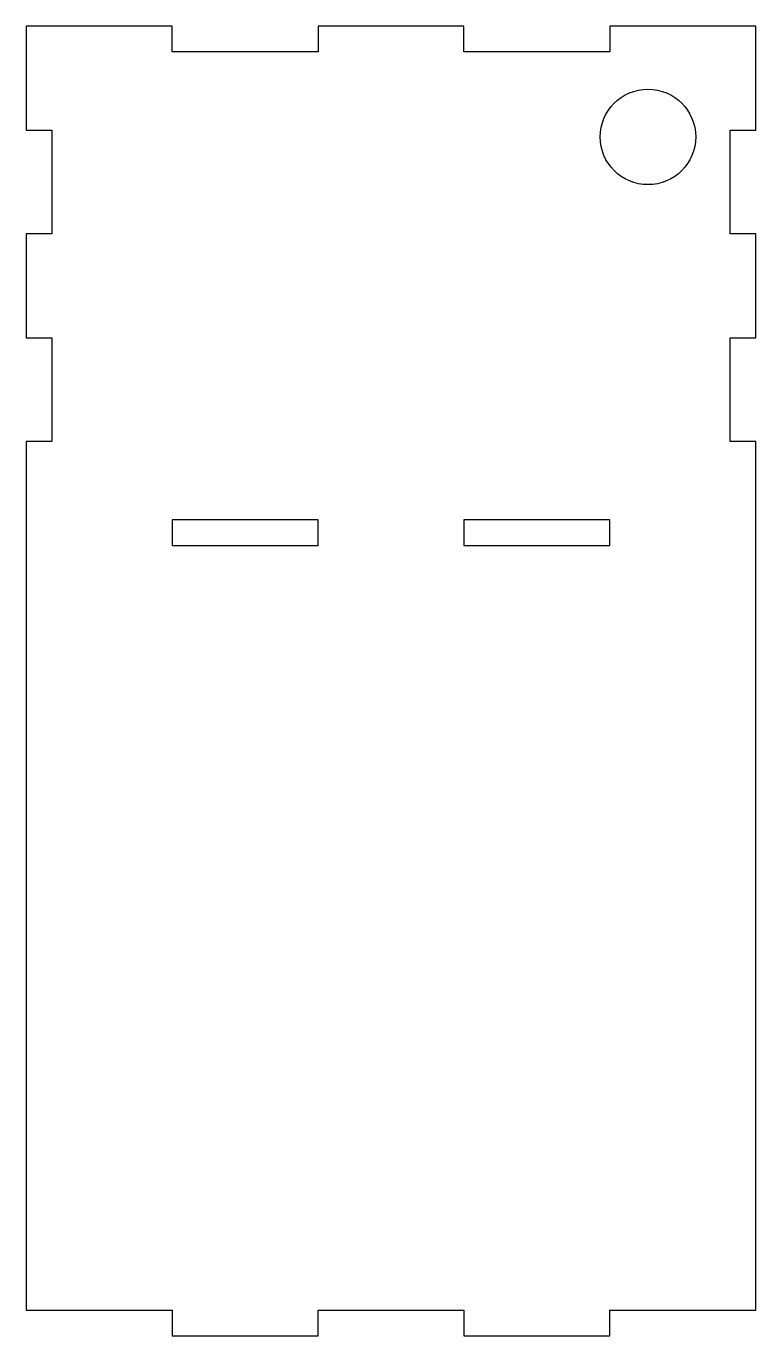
# Model space of a CAD drawing. Header units: millimetres. Extents: x -38 to 38, y -110 to 27.
import ezdxf

# ---------------------------------------------------------------- set-up
doc = ezdxf.new("R2010")
doc.units = ezdxf.units.MM

msp = doc.modelspace()

# ---------------------------------------------------------------- linework, layer by layer
at = {"color": 7, "linetype": 'Continuous', "lineweight": 25}
for p, q in [((-22.92, 27.2), (-38.2, 27.2)), ((-38.2, 27.2), (-38.2, 16.32)), ((-22.92, 24.5), (-22.92, 27.2)), ((7.64, 27.2), (-7.64, 27.2)), ((-7.64, 27.2), (-7.64, 24.5)), ((7.64, 24.5), (7.64, 27.2)), ((38.2, 27.2), (22.92, 27.2)), ((22.92, 27.2), (22.92, 24.5)), ((38.2, 16.32), (38.2, 27.2)), ((-7.64, 24.5), (-22.92, 24.5)), ((22.92, 24.5), (7.64, 24.5)), ((-38.2, 16.32), (-35.5, 16.32)), ((-35.5, 16.32), (-35.5, 5.44)), ((35.5, 5.44), (35.5, 16.32)), ((35.5, 16.32), (38.2, 16.32)), ((-35.5, 5.44), (-38.2, 5.44)), ((-38.2, 5.44), (-38.2, -5.44)), ((38.2, 5.44), (35.5, 5.44)), ((38.2, -5.44), (38.2, 5.44)), ((-38.2, -5.44), (-35.5, -5.44)), ((-35.5, -5.44), (-35.5, -16.32)), ((35.5, -16.32), (35.5, -5.44)), ((35.5, -5.44), (38.2, -5.44)), ((-35.5, -16.32), (-38.2, -16.32)), ((-38.2, -16.32), (-38.2, -107.3)), ((38.2, -16.32), (35.5, -16.32)), ((38.2, -107.3), (38.2, -16.32)), ((-7.64, -24.5), (-22.92, -24.5)), ((-22.92, -24.5), (-22.92, -27.2)), ((-7.64, -27.2), (-7.64, -24.5)), ((7.64, -24.5), (7.64, -27.2)), ((22.92, -24.5), (7.64, -24.5)), ((22.92, -27.2), (22.92, -24.5)), ((-22.92, -27.2), (-7.64, -27.2)), ((7.64, -27.2), (22.92, -27.2)), ((-38.2, -107.3), (-22.92, -107.3)), ((-22.92, -107.3), (-22.92, -110)), ((-7.64, -110), (-7.64, -107.3)), ((-7.64, -107.3), (7.64, -107.3)), ((7.64, -107.3), (7.64, -110)), ((22.92, -110), (22.92, -107.3)), ((22.92, -107.3), (38.2, -107.3)), ((-22.92, -110), (-7.64, -110)), ((7.64, -110), (22.92, -110))]:
    msp.add_line(p, q, dxfattribs=at)
msp.add_circle((26.91, 15.6), 5, dxfattribs=at)

doc.saveas('drawing.dxf')
